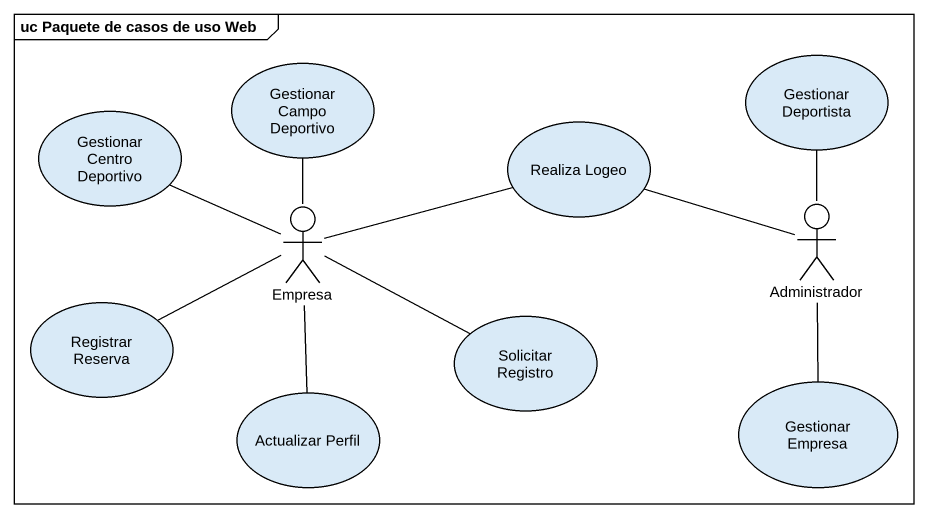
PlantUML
@startuml
mainframe uc Paquete de casos de uso Web
usecase "Gestionar Campo Deportivo" as Gestionar_Campo_Deportivo
usecase "Gestionar Deportista" as Gestionar_Deportista
usecase "Gestionar Centro Deportivo" as Gestionar_Centro_Deportivo
usecase "Realiza Logeo" as Realiza_Logeo
actor Empresa
actor Administrador
usecase "Registrar Reserva" as Registrar_Reserva
usecase "Solicitar Registro" as Solicitar_Registro
usecase "Actualizar Perfil" as Actualizar_Perfil
usecase "Gestionar Empresa" as Gestionar_Empresa
Empresa -up- Gestionar_Campo_Deportivo
Empresa -left- Gestionar_Centro_Deportivo
Empresa -right- Realiza_Logeo
Empresa -left- Registrar_Reserva
Empresa -right- Solicitar_Registro
Empresa -- Actualizar_Perfil
Administrador -up- Gestionar_Deportista
Administrador -left- Realiza_Logeo
Administrador -- Gestionar_Empresa
@enduml
